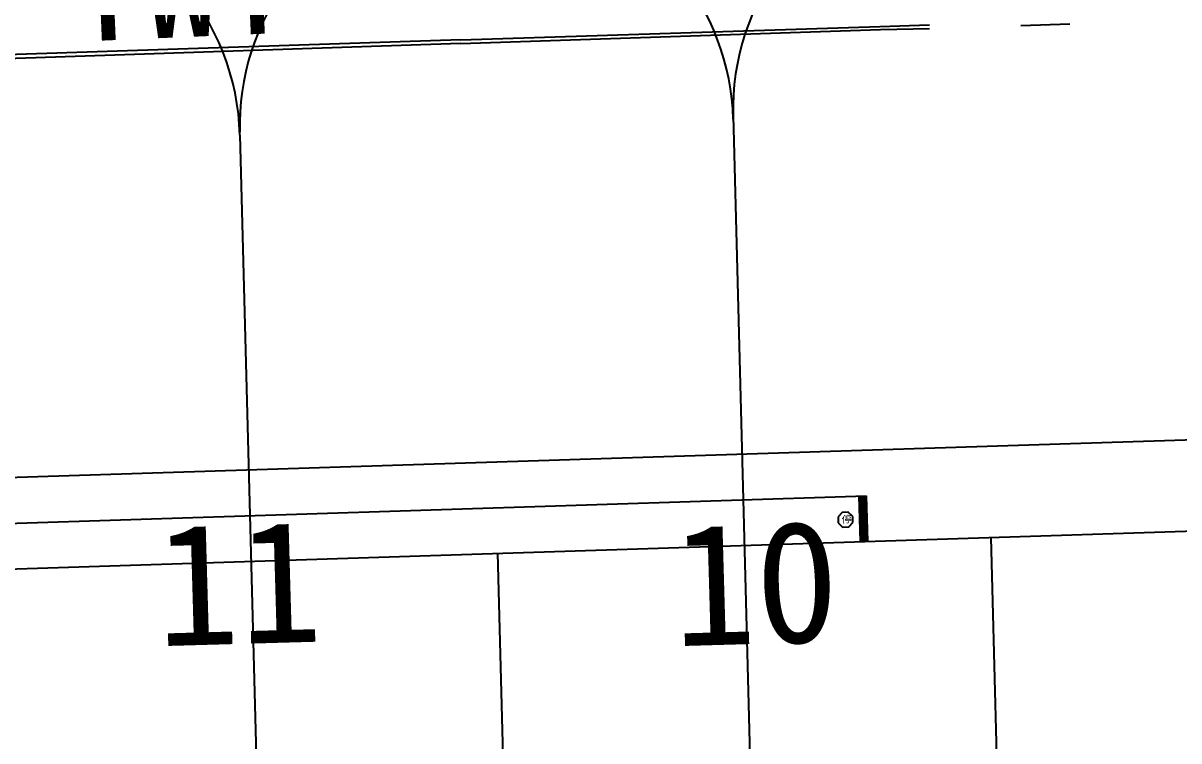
# Model space of a CAD drawing. Extents: x 71210 to 87171, y -11349 to 219.
# Drawn here: x 77401 to 78349, y -6493 to -5904 of the extents above; entities that cross this region are included whole.
import ezdxf
from ezdxf.enums import TextEntityAlignment as Align

# ---------------------------------------------------------------- set-up
doc = ezdxf.new("R2010")
doc.units = 0
doc.layers.add('建築', color=7, linetype='Continuous')
doc.styles.add('TC_T1', font='romanc.shx', dxfattribs={"width": 0.8, "bigfont": '@chineset.shx'})
doc.styles.add('細明體', font='')
doc.styles.get('細明體').set_extended_font_data('細明體')

msp = doc.modelspace()

# ---------------------------------------------------------------- linework, layer by layer
at = {"layer": '建築', "ltscale": 1000}
for p, q in [((77759.82, -5917.77, 31.91), (78103.65, -5906.94, 31.91)), ((78103.65, -5906.94, -12.65), (78144.32, -5905.64, -12.65)), ((78219.19, -5906.11, -12.65), (78259.5, -5904.64, -12.65)), ((77759.82, -5917.77, -12.65), (76614.87, -5956.08, -12.65)), ((77759.61, -5920.78, -12.65), (78104.25, -5909.46, -12.65)), ((78104.25, -5909.46, -12.65), (78144.33, -5908.52, -12.65)), ((77759.61, -5920.78, -12.65), (76614.87, -5959.2, -12.65)), ((77983.19, -5980.31, -12.65), (78007.84, -6917.5, -12.65)), ((77578.46, -5996.02, -12.65), (77603.08, -6931.92, -12.65)), ((76954.3, -6291.07, -12.65), (78857.78, -6229.86, -12.65)), ((77050.32, -6325.5, -12.65), (78092.4, -6291.99, -12.65)), ((78086.51, -6292.18, -12.65), (78087.5, -6329.67, -12.65)), ((78087.01, -6292.16, -12.65), (78088, -6329.65, -12.65)), ((78087.51, -6292.15, -12.65), (78088.5, -6329.64, -12.65)), ((78088.01, -6292.13, -12.65), (78089, -6329.62, -12.65)), ((78088.51, -6292.12, -12.65), (78089.5, -6329.6, -12.65)), ((78089.01, -6292.1, -12.65), (78090, -6329.59, -12.65)), ((78089.51, -6292.08, -12.65), (78090.5, -6329.57, -12.65)), ((78090.01, -6292.07, -12.65), (78091, -6329.55, -12.65)), ((78090.51, -6292.05, -12.65), (78091.5, -6329.54, -12.65)), ((78091, -6292.04, -12.65), (78092, -6329.52, -12.65)), ((78091.5, -6292.02, -12.65), (78092.5, -6329.51, -12.65)), ((78092, -6292, -12.65), (78093, -6329.49, -12.65)), ((78092.4, -6291.99, -12.65), (78093.61, -6329.47, -12.65)), ((78072.77, -6305.69, -12.65), (78069.33, -6309.32, -12.65)), ((78072.77, -6305.69, -12.65), (78069.33, -6309.32, -12.65)), ((78077.77, -6305.56, -12.65), (78072.77, -6305.69, -12.65)), ((78077.77, -6305.56, -12.65), (78072.77, -6305.69, -12.65)), ((78081.4, -6309, -12.65), (78077.77, -6305.56, -12.65)), ((78081.4, -6309, -12.65), (78077.77, -6305.56, -12.65)), ((78069.33, -6309.32, -12.65), (78069.46, -6314.32, -12.65)), ((78069.33, -6309.32, -12.65), (78069.46, -6314.32, -12.65)), ((78069.46, -6314.32, -12.65), (78073.09, -6317.76, -12.65)), ((78069.46, -6314.32, -12.65), (78073.09, -6317.76, -12.65)), ((78078.09, -6317.63, -12.65), (78081.53, -6314, -12.65)), ((78078.09, -6317.63, -12.65), (78081.53, -6314, -12.65)), ((78081.53, -6314, -12.65), (78081.4, -6309, -12.65)), ((78081.53, -6314, -12.65), (78081.4, -6309, -12.65)), ((77044.79, -6363.2, -12.65), (78391.67, -6319.89, -12.65)), ((78073.09, -6317.76, -12.65), (78078.09, -6317.63, -12.65)), ((78073.09, -6317.76, -12.65), (78078.09, -6317.63, -12.65)), ((78207.58, -6809.97, -12.65), (78194.86, -6326.21, -12.65)), ((77790, -6339.23, -12.65), (77802.66, -6820.62, -12.65))]:
    msp.add_line(p, q, dxfattribs=at)
for centre, start, end in [((77783.33, -5988.24, -12.65), 1.50669, 39.7658), ((78183.12, -5975.05, -12.65), 142.03389, 181.50669), ((77378.53, -6001.28, -12.65), 1.50669, 41.25393), ((77778.33, -5988.44, -12.65), 143.12981, 181.50669)]:
    msp.add_arc(centre, 200, start, end, dxfattribs=at)

# ---------------------------------------------------------------- texts
at = {"layer": '建築', "ltscale": 1000, "style": '細明體'}
msp.add_text('W TWY', height=90, rotation=2.44165, dxfattribs=at).set_placement((77468.96, -5873.29, 9.8), align=Align.MIDDLE_CENTER)
at = {"layer": '建築', "ltscale": 1000}
for s, height, rotation, style, p in [('11', 100, 1.62713, '細明體', (77510.93, -6415.51, 24.76)), ('10', 100, 1.62713, '細明體', (77934.97, -6415.51, 24.76)), ('停', 6, 271.76486, 'TC_T1', (78072.65, -6307.37, -12.65))]:
    msp.add_text(s, height=height, rotation=rotation, dxfattribs=dict(at, style=style)).set_placement(p)

doc.saveas('drawing.dxf')
